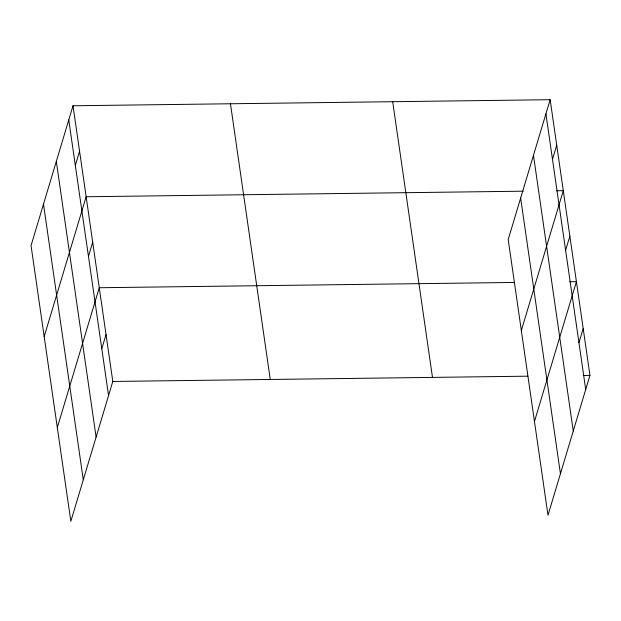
<?xml version="1.0" encoding="UTF-8"?>
<svg xmlns="http://www.w3.org/2000/svg" width="621" height="621" viewBox="0 0 621 621"><rect width="100%" height="100%" fill="white"/><g stroke="black" fill="none" stroke-linecap="round" stroke-linejoin="round"><path stroke-width="0.93" d="M73.006 105.772L31.05 245.613L70.841 521.298L112.797 381.465L73.006 105.772L550.159 99.702L589.95 375.387L547.994 515.228L508.203 239.535L550.159 99.702M75.327 165.403L79.566 151.26M44.184 336.59L86.133 196.756L523.208 191.19M88.461 256.38L92.7 242.244M57.311 427.566L99.267 287.733L514.39 282.446M101.79 348.738L106.036 334.595M552.48 159.325L556.719 145.19M521.337 330.512L563.286 190.678L556.61 190.763M565.615 250.302L569.853 236.166M534.464 421.488L576.42 281.655L569.736 281.74M578.943 342.66L583.189 328.525M112.797 381.465L527.92 376.179M583.266 375.472L589.95 375.387M545.913 113.837L585.712 389.53M533.47 155.32L573.261 431.005M520.646 198.052L560.445 473.745M392.697 101.704L432.488 377.397M230.461 103.769L270.259 379.462M68.76 119.915L108.559 395.6M56.317 161.398L96.108 437.083M43.493 204.13L83.292 479.823"/></g></svg>
